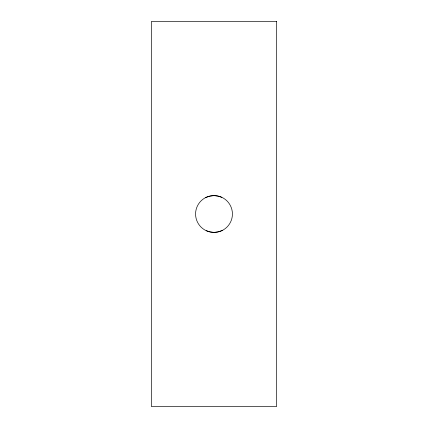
<?xml version="1.0" encoding="UTF-8"?>
<svg xmlns="http://www.w3.org/2000/svg" width="428" height="428" viewBox="0 0 428 428"><rect width="100%" height="100%" fill="white"/><g stroke="black" fill="none" stroke-linecap="round" stroke-linejoin="round"><path stroke-width="0.64" d="M205.627 197.576L210.164 195.971L214.963 195.591L219.692 196.468A18.436 18.436 0 0 1 219.692 231.532L214.963 232.409L210.164 232.03L206.173 230.617M222.373 230.424L217.836 232.03L213.037 232.409L208.308 231.532A18.436 18.436 0 0 1 208.308 196.468L213.037 195.591L217.836 195.971L221.827 197.383M276.558 21.4L151.442 21.4L151.442 406.6L276.558 406.6L276.558 21.4"/></g></svg>
